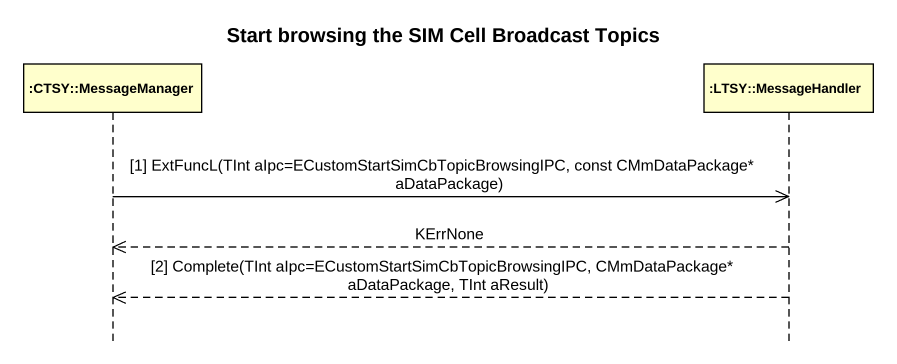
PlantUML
@startuml
title Start browsing the SIM Cell Broadcast Topics
hide footbox
participant ":CTSY::MessageManager" as CTSY_MessageManager
participant ":LTSY::MessageHandler" as LTSY_MessageHandler

CTSY_MessageManager ->> LTSY_MessageHandler : [1] ExtFuncL(TInt aIpc=ECustomStartSimCbTopicBrowsingIPC, const CMmDataPackage* aDataPackage)
LTSY_MessageHandler -->> CTSY_MessageManager : KErrNone
LTSY_MessageHandler -->> CTSY_MessageManager : [2] Complete(TInt aIpc=ECustomStartSimCbTopicBrowsingIPC, CMmDataPackage* aDataPackage, TInt aResult)
@enduml
